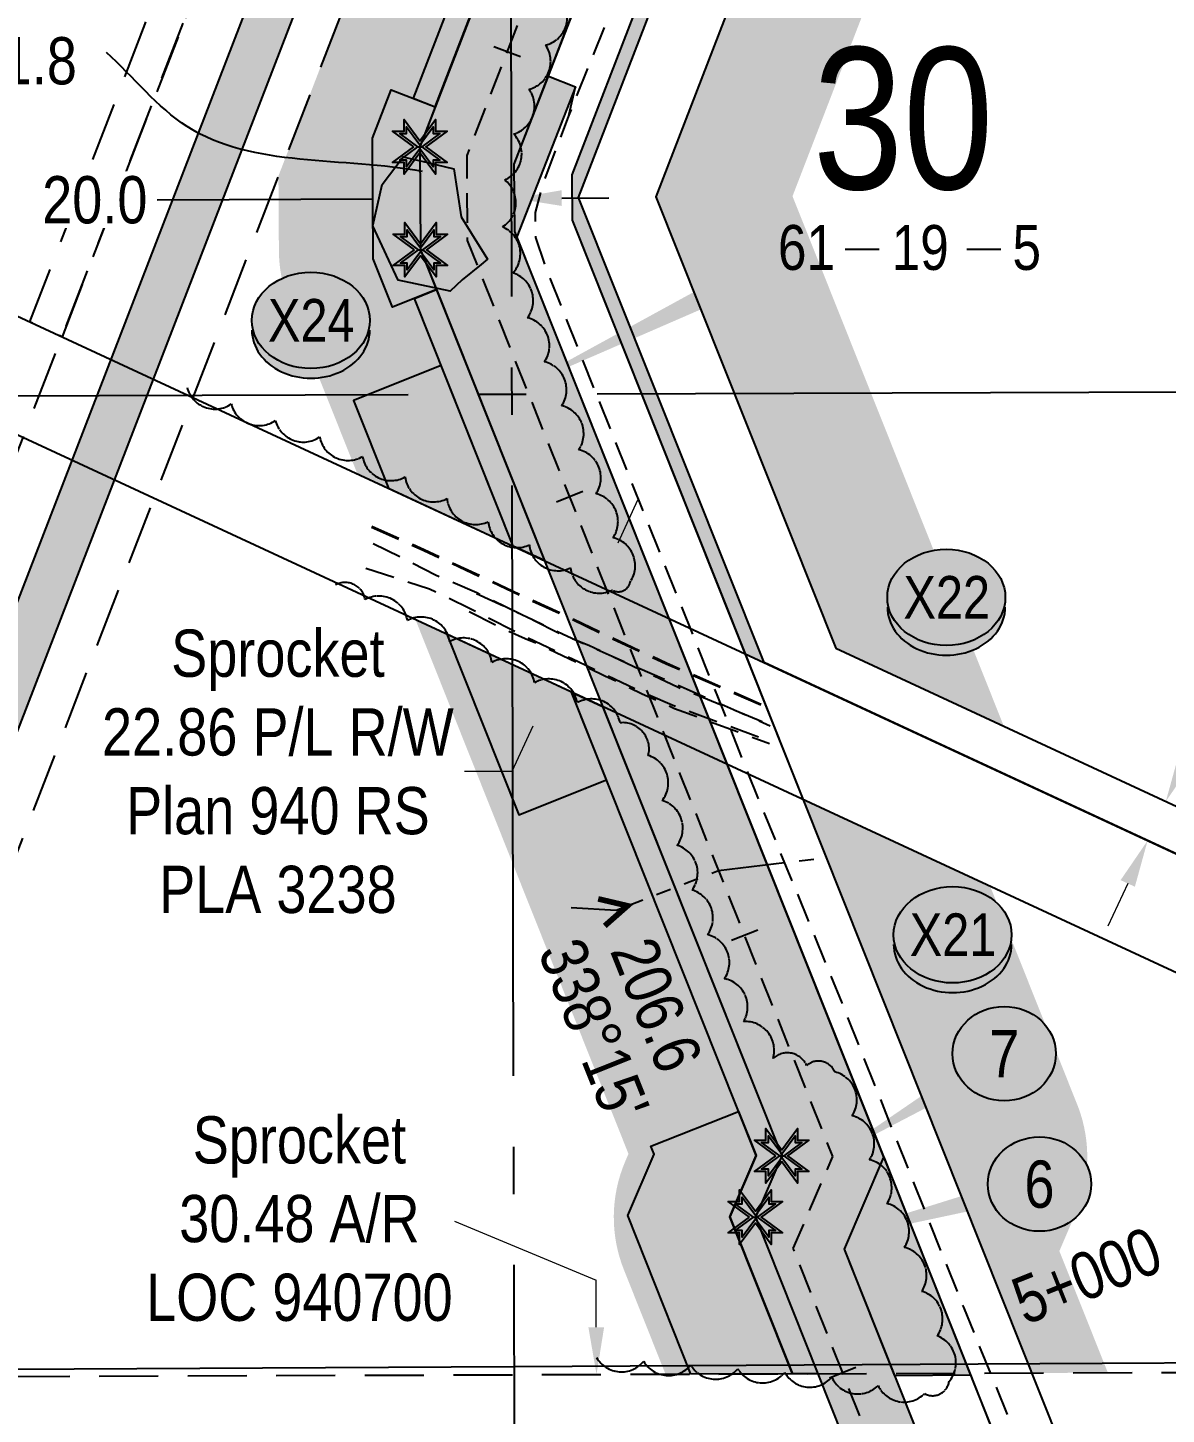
# Model space of a CAD drawing. Extents: x 507565 to 531726, y 6009554 to 6022365.
# Drawn here: x 510381.3 to 510622.4, y 6017257.2 to 6017550.8 of the extents above; entities that cross this region are included whole.
import ezdxf
from ezdxf.enums import TextEntityAlignment as Align

# ---------------------------------------------------------------- set-up
doc = ezdxf.new("R2010")
doc.units = 0
doc.header["$LTSCALE"] = 5
doc.header["$PDMODE"] = 34
doc.header["$PDSIZE"] = 0.03
for name, pattern in [('0', [1, 1, 0]), ('foc-ACCESSROAD', [3.75, 2.5, -1.25]), ('foc-FLOWLINE', [3.75, 2.5, -1.25]), ('foc-QUARTERLINE', [33, 25, -3, 2, -3]), ('foc-TIELINE', [1.875, 1.25, -0.625]), ('foc-TOPO-ephemeral', [6.25, 3.125, -0.625, 0.625, -0.625, 0.625, -0.625]), ('UG_PIPE', [1.875, 1.25, -0.625])]:
    doc.linetypes.add(name, pattern=pattern)
doc.layers.get('Defpoints').update_dxf_attribs({"color": 9})
for name, color, linetype in [('10', 1, 'Continuous'), ('9', 3, 'Continuous'), ('AS-PIPE-UG', 44, 'UG_PIPE'), ('AS-TELUS', 224, 'foc-TEL'), ('F-AR', 190, 'foc-ACCESSROAD'), ('F-EZE', 190, 'foc-FLOWLINE'), ('F-RW', 190, 'Continuous'), ('F-WS', 190, 'foc-ACCESSROAD'), ('L-BD1', 253, 'Continuous'), ('L-MON', 1, 'Continuous'), ('L-QSEC', 8, 'foc-QUARTERLINE'), ('L-SECLBL', 7, 'Continuous'), ('P-BUFFER-H 30m', 51, 'Continuous'), ('P-CROSSINGS', 250, 'Continuous'), ('P-ELEVATION', 7, 'Continuous'), ('P-PROPOSED', 10, 'Continuous'), ('P-PROPOSED-H', 21, 'Continuous'), ('P-TEMP-H', 41, 'Continuous'), ('P-TEMP_WORKSPACE', 46, 'Continuous'), ('P-TXT', 4, 'Continuous'), ('P-WORKAREA', 113, 'Continuous'), ('P-WORKAREA-H', 111, 'Continuous'), ('T-BUSH', 110, '0'), ('T-DRAW', 143, 'foc-TOPO-ephemeral'), ('T-TIE', 201, 'foc-TIELINE'), ('WETLAND', 143, 'Continuous')]:
    doc.layers.add(name, color=color, linetype=linetype)
for name, color, linetype, lineweight in [('F-AR-T', 190, 'Continuous', 9), ('F-RW-T', 190, 'Continuous', 9), ('T-TIE-T', 201, 'Continuous', 18)]:
    doc.layers.add(name, color=color, linetype=linetype, lineweight=lineweight)
doc.styles.add('80', font='ARIALN.TTF', dxfattribs={"height": 10})
doc.styles.add('80CG', font='ARIALN.TTF', dxfattribs={"height": 10})
doc.styles.add('80L', font='ARIALN.TTF', dxfattribs={"height": 10})
doc.styles.add('Crossing', font='ARIALN.TTF', dxfattribs={"height": 10})
doc.styles.add('foc-LtypeFont', font='ARIALN.TTF', dxfattribs={"height": 7.35})
doc.styles.add('SIMPLEX', font='ARIALN.TTF')
doc.styles.get("Standard").update_dxf_attribs({"font": 'ARIALN.TTF'})
doc.linetypes.add('foc-TEL', pattern='A,2,-1,["T",foc-LtypeFont,S=0.2,R=0,X=-0.425,Y=-0.75],-1.24,8', length=12.24)
doc.linetypes.add('foc-TEL-NOLINE', pattern='A,0,-2,["T",foc-LtypeFont,S=0.2,R=0,X=-0.425,Y=-0.75],-10.24', length=12.24)
doc.dimstyles.new('Compass 5 000', dxfattribs={"dimscale": 5, "dimtxt": 9, "dimasz": 2, "dimexe": 0.2, "dimexo": 0.0625, "dimgap": 0.5, "dimtad": 0, "dimtih": 1, "dimtoh": 1, "dimzin": 0, "dimdsep": 46, "dimtxsty": '80CG', "dimcen": 0.1, "dimse1": 1, "dimse2": 1, "dimclrd": 256, "dimclrt": 256, "dimaunit": 1, "dimadec": 4, "dimazin": 0, "dimtfac": 0.06, "dimtofl": 0, "dimtmove": 0, "dimatfit": 1, "dimfxl": 0.2, "dimtolj": 1, "dimtzin": 0, "dimlwd": -1, "dimarcsym": 0})

# ---------------------------------------------------------------- blocks, each defined once
blk = doc.blocks.new('L-SECLBL')
at = {"layer": '9', "color": 7}
for p, q in [((-5.08, -27.83), (-12.29, -27.83)), ((20.7, -27.83), (13.5, -27.83))]:
    blk.add_line(p, q, dxfattribs=at)
at = {"layer": '10', "color": 2, "style": 'SIMPLEX'}
blk.add_attdef('SEC', text='', height=30, dxfattribs=at).set_placement((0, 0), align=Align.MIDDLE)
at = {"layer": '10', "color": 5, "style": '80L'}
blk.add_attdef('TWP', text='', height=9.5, dxfattribs=at).set_placement((-14.43, -27.37), align=Align.MIDDLE_RIGHT)
blk.add_attdef('RGE', text='', height=9.5, dxfattribs=at).set_placement((3.62, -27.37), align=Align.MIDDLE_CENTER)
blk.add_attdef('MER', text='', height=9.5, dxfattribs=at).set_placement((23.17, -27.37), align=Align.MIDDLE_LEFT)
blk = doc.blocks.new('*D87')
at = {"layer": 'Defpoints', "color": 0, "transparency": 16777216}
for p in [(510467.66, 6017448.65), (510458.05, 6017427.94), (510492.46, 6017411.96)]:
    blk.add_point(p, dxfattribs=at)
at = {"layer": 'F-RW-T', "transparency": 16777216}
for p, q in [((510506.29, 6017441.73), (510510.5, 6017450.8)), ((510488.25, 6017402.89), (510483.79, 6017393.29)), ((510483.79, 6017393.29), (510473.79, 6017393.29))]:
    blk.add_line(p, q, dxfattribs=at)
for points in [[(510504.78, 6017442.44), (510507.8, 6017441.03), (510502.08, 6017432.67)], [(510486.74, 6017403.59), (510489.76, 6017402.19), (510492.46, 6017411.96)]]:
    blk.add_solid(points, dxfattribs=at)
at = {"layer": 'F-RW-T', "transparency": 16777216, "insert": (510434.25, 6017393.29), "char_height": 10, "attachment_point": 5, "style": '80CG'}
blk.add_mtext('\\A1;Sprocket\\P22.86 P/L R/W\\PPlan 940 RS\\PPLA 3238', dxfattribs=at)
blk = doc.blocks.new('*D136')
at = {"layer": 'Defpoints', "color": 0, "transparency": 16777216}
for p in [(510597.38, 6017398.56), (510593.53, 6017390.27), (510622.3, 6017386.98)]:
    blk.add_point(p, dxfattribs=at)
at = {"layer": 'F-RW-T', "transparency": 16777216}
for p, q in [((510626.52, 6017396.04), (510630.73, 6017405.11)), ((510630.73, 6017405.11), (510640.73, 6017405.11)), ((510614.24, 6017369.62), (510610.02, 6017360.55))]:
    blk.add_line(p, q, dxfattribs=at)
for points in [[(510625.01, 6017396.75), (510628.03, 6017395.34), (510622.3, 6017386.98)], [(510612.73, 6017370.32), (510615.75, 6017368.92), (510618.45, 6017378.69)]]:
    blk.add_solid(points, dxfattribs=at)
at = {"layer": 'F-RW-T', "transparency": 16777216, "insert": (510677.84, 6017405.11), "char_height": 10, "attachment_point": 5, "style": '80CG'}
blk.add_mtext('\\A1;Sprocket\\P9.14 P/L R/W\\PPlan 1820 RS\\PPLA 3391', dxfattribs=at)
blk = doc.blocks.new('xing2')
h = blk.add_hatch(color=50)
h.dxf.hatch_style = 1
edge = h.paths.add_edge_path()
edge.add_ellipse((0, 0), major_axis=(-12.5, 0), ratio=0.816297, start_angle=0, end_angle=360)
h = blk.add_hatch(color=250)
h.dxf.hatch_style = 1
edge = h.paths.add_edge_path()
edge.add_ellipse((0, -2.05), major_axis=(-12.5, 0), ratio=0.816297, start_angle=0, end_angle=180)
edge.add_line((12.5, -2.05), (12.5, 0))
edge.add_ellipse((0, 0), major_axis=(-12.5, 0), ratio=0.816297, start_angle=0, end_angle=180, ccw=False)
edge.add_line((-12.5, 0), (-12.5, -2.05))
at = {"color": 250}
blk.add_ellipse((0, 0), major_axis=(-12.5, 0), ratio=0.816297, dxfattribs=at)
blk.add_ellipse((0, -2.05), major_axis=(-12.5, 0), ratio=0.816297, start_param=0, end_param=3.141593, dxfattribs=at)
at = {"color": 250, "style": 'Crossing'}
blk.add_attdef('CROSSING', text='', height=9, dxfattribs=at).set_placement((0.09, 0.02), align=Align.MIDDLE_CENTER)
at = {"color": 250, "style": 'Crossing', "flags": 1}
for tag, p in [('OWNER', (0.09, -12.49)), ('DESCRIPTION', (0.09, -25.77)), ('LOCATION', (0.09, -39.3)), ('DWG_REF', (0.09, -52.84))]:
    blk.add_attdef(tag, text='', height=9, dxfattribs=at).set_placement(p, align=Align.MIDDLE_CENTER)
blk = doc.blocks.new('*D206')
at = {"layer": 'Defpoints', "color": 0, "transparency": 16777216}
for p in [(510464.36, 6017517.41), (510484.35, 6017517.51), (510464.38, 6017514.56)]:
    blk.add_point(p, dxfattribs=at)
at = {"layer": 'P-TXT', "transparency": 16777216}
for p, q in [((510454.38, 6017514.51), (510408.68, 6017514.29)), ((510494.37, 6017514.71), (510504.37, 6017514.76))]:
    blk.add_line(p, q, dxfattribs=at)
for points in [[(510454.37, 6017516.18), (510454.39, 6017512.85), (510464.38, 6017514.56)], [(510494.36, 6017516.38), (510494.38, 6017513.05), (510484.37, 6017514.66)]]:
    blk.add_solid(points, dxfattribs=at)
at = {"layer": 'P-TXT', "transparency": 16777216, "insert": (510395.47, 6017514.29), "char_height": 10, "attachment_point": 5, "style": '80CG', "bg_fill": 3, "box_fill_scale": 1.1, "bg_fill_color": 256, "bg_fill_true_color": 13158600, "bg_fill_transparency": 0}
blk.add_mtext('\\A1;20.0', dxfattribs=at)
blk = doc.blocks.new('TEMP')
h = blk.add_hatch(color=255)
h.dxf.hatch_style = 1
h.paths.add_polyline_path([(0, 0.251), (-0.666, 1.152), (-0.666, 0.666), (-1.152, 0.666), (-0.251, 0), (-1.152, -0.666), (-0.666, -0.666), (-0.666, -1.152), (0, -0.251), (0.666, -1.152), (0.666, -0.666), (1.152, -0.666), (0.251, 0), (1.152, 0.666), (0.666, 0.666), (0.666, 1.152)])
h.paths.add_polyline_path([(0.566, 0.849), (0.566, 0.566), (0.849, 0.566), (0.083, 0), (0.849, -0.566), (0.566, -0.566), (0.566, -0.849), (0, -0.083), (-0.566, -0.849), (-0.566, -0.566), (-0.849, -0.566), (-0.083, 0), (-0.849, 0.566), (-0.566, 0.566), (-0.566, 0.849), (0, 0.083)], flags=16)
h = blk.add_hatch(color=1)
h.dxf.hatch_style = 1
h.paths.add_polyline_path([(0, 0.083), (-0.566, 0.849), (-0.566, 0.566), (-0.849, 0.566), (-0.083, 0), (-0.849, -0.566), (-0.566, -0.566), (-0.566, -0.849), (0, -0.083), (0.566, -0.849), (0.566, -0.566), (0.849, -0.566), (0.083, 0), (0.849, 0.566), (0.566, 0.566), (0.566, 0.849)])
at = {"color": 1}
for p, q in [((-0.083, 0), (0.083, 0)), ((0, 0.083), (0, -0.083))]:
    blk.add_line(p, q, dxfattribs=at)
at = {"color": 255, "flags": 128}
blk.add_lwpolyline([(-0.251, 0), (-1.152, 0.666), (-0.666, 0.666), (-0.666, 1.152), (0, 0.251), (0.666, 1.152), (0.666, 0.666), (1.152, 0.666), (0.251, 0), (1.152, -0.666), (0.666, -0.666), (0.666, -1.152), (0, -0.251), (-0.666, -1.152), (-0.666, -0.666), (-1.152, -0.666)], close=True, dxfattribs=at)
at = {"color": 1, "flags": 128}
blk.add_lwpolyline([(-0.083, 0), (-0.849, 0.566), (-0.566, 0.566), (-0.566, 0.849), (0, 0.083), (0.566, 0.849), (0.566, 0.566), (0.849, 0.566), (0.083, 0), (0.849, -0.566), (0.566, -0.566), (0.566, -0.849), (0, -0.083), (-0.566, -0.849), (-0.566, -0.566), (-0.849, -0.566)], close=True, dxfattribs=at)
blk = doc.blocks.new('*U222')
at = {"layer": 'P-ELEVATION'}
h = blk.add_hatch(color=111, dxfattribs=at)
h.dxf.hatch_style = 1
edge = h.paths.add_edge_path()
edge.add_ellipse((0, 0), major_axis=(-10.94, 0), ratio=0.913794, start_angle=0, end_angle=360)
at = {"layer": 'P-ELEVATION', "color": 7, "flags": 128}
blk.add_lwpolyline([(0, 0, 5, 0, 0), (-36.32, -21.79, 0, 0, 0)], format="xyseb", dxfattribs=at)
at = {"layer": 'P-ELEVATION', "color": 7}
blk.add_ellipse((0, 0), major_axis=(-10.94, 0), ratio=0.913794, dxfattribs=at)
at = {"layer": 'P-ELEVATION', "style": '80'}
blk.add_attdef('BEND', text='', height=10, dxfattribs=at).set_placement((0, 0), align=Align.MIDDLE_CENTER)
blk = doc.blocks.new('*U223')
at = {"layer": 'P-ELEVATION'}
h = blk.add_hatch(color=111, dxfattribs=at)
h.dxf.hatch_style = 1
edge = h.paths.add_edge_path()
edge.add_ellipse((0, 0), major_axis=(-10.94, 0), ratio=0.913794, start_angle=0, end_angle=360)
at = {"layer": 'P-ELEVATION', "color": 7, "flags": 128}
blk.add_lwpolyline([(0, 0, 5, 0, 0), (-52.17, -13.64, 0, 0, 0)], format="xyseb", dxfattribs=at)
at = {"layer": 'P-ELEVATION', "color": 7}
blk.add_ellipse((0, 0), major_axis=(-10.94, 0), ratio=0.913794, dxfattribs=at)
at = {"layer": 'P-ELEVATION', "style": '80'}
blk.add_attdef('BEND', text='', height=10, dxfattribs=at).set_placement((0, 0), align=Align.MIDDLE_CENTER)

msp = doc.modelspace()

# ---------------------------------------------------------------- hatches: boundary and pattern name
at = {"layer": 'P-BUFFER-H 30m'}
h = msp.add_hatch(color=256, dxfattribs=at)
h.dxf.hatch_style = 1
h.paths.add_polyline_path([(510673.616, 6017969.509), (510670.767, 6017970.594), (510496.522, 6017519.66), (510496.58, 6017510.044), (510533.193, 6017418.248), (510537.22, 6017416.38), (510497.938, 6017514.867)])
h.paths.add_polyline_path([(510848.068, 6016595.878), (510834.261, 6016589.908), (510853.662, 6016581.853)], flags=17)
edge = h.paths.add_edge_path()
edge.add_line((512262.367, 6014219.602), (512263.889, 6014208.149))
edge.add_line((512263.889, 6014208.149), (512300.243, 6014162.118))
edge.add_line((512300.243, 6014162.118), (512292.09, 6014223.551))
edge.add_line((512292.09, 6014223.551), (512288.151, 6014253.275))
edge.add_arc((512292.09, 6014223.551), 29.984, 97.54866, 187.56806)
edge = h.paths.add_edge_path()
edge.add_arc((512203.813, 6020252.432), 29.984, 20.46139, 110.52065)
edge.add_line((512193.302, 6020280.513), (512203.775, 6020252.45))
edge.add_line((512203.775, 6020252.45), (512203.786, 6020252.422))
edge.add_line((512203.786, 6020252.422), (512203.813, 6020252.432))
edge.add_line((512203.813, 6020252.432), (512224.392, 6020197.278))
edge.add_line((512224.392, 6020197.278), (511433.346, 6019902.253))
edge.add_line((511433.346, 6019902.253), (511232.417, 6019382.51))
edge.add_line((511232.417, 6019382.51), (511216.356, 6019382.539))
edge.add_line((511216.356, 6019382.539), (511134.118, 6019169.713))
edge.add_line((511134.118, 6019169.713), (511166.339, 6019169.91))
edge.add_line((511166.339, 6019169.91), (511237.042, 6019352.885))
edge.add_arc((511232.417, 6019382.51), 29.984, 278.87301, 338.86388)
edge.add_line((511260.384, 6019371.699), (511456.452, 6019878.87))
edge.add_line((511456.452, 6019878.87), (512234.87, 6020169.184))
edge.add_arc((512224.392, 6020197.278), 29.984, 290.45324, 380.46139)
edge.add_line((512252.484, 6020207.76), (512231.905, 6020262.914))
h.paths.add_polyline_path([(511153.759, 6019137.354), (511124.337, 6019137.568), (511121.704, 6019137.587), (511118.663, 6019129.717), (511140.88, 6019104.025)])
edge = h.paths.add_edge_path()
edge.add_line((511131.551, 6019079.883), (511109.334, 6019105.575))
edge.add_line((511109.334, 6019105.575), (510676.258, 6017984.802))
edge.add_line((510676.258, 6017984.802), (510693.339, 6017978.292))
edge.add_line((510693.339, 6017978.292), (510514.302, 6017514.956))
edge.add_line((510514.302, 6017514.956), (510552.413, 6017419.402))
edge.add_line((510552.413, 6017419.402), (510587.996, 6017402.893))
edge.add_line((510587.996, 6017402.893), (510543.239, 6017515.112))
edge.add_line((510543.239, 6017515.112), (510718.464, 6017968.584))
edge.add_arc((510693.339, 6017978.292), 26.935, 338.87301, 403.119)
edge.add_line((510713.001, 6017996.703), (511131.551, 6019079.883))
h.paths.add_polyline_path([(510644.819, 6017219.299), (510642.246, 6017220.062), (510613.321, 6017223.559), (510610.719, 6017223.874), (510673.285, 6017067.005), (510691.906, 6017101.234)])
h.paths.add_polyline_path([(510708.442, 6017100.261), (510689.817, 6017066.023), (510867.475, 6016620.595), (510894.988, 6016632.549)], flags=17)
h.paths.add_polyline_path([(510900.56, 6016618.577), (510873.028, 6016606.672), (511017.94, 6016243.345), (511047.196, 6016250.927)])
h.paths.add_polyline_path([(511052.925, 6016236.565), (511023.746, 6016228.788), (511036.434, 6016196.977), (511051.819, 6016203.153), (511064.259, 6016208.146)])
edge = h.paths.add_edge_path()
edge.add_line((511089.281, 6016185.88), (511061.455, 6016174.711))
edge.add_line((511061.455, 6016174.711), (511213.878, 6015792.551))
edge.add_line((511213.878, 6015792.551), (511203.099, 6015779.108))
edge.add_line((511203.099, 6015779.108), (511291.696, 6015556.976))
edge.add_line((511291.696, 6015556.976), (511321.752, 6015544.066))
edge.add_line((511321.752, 6015544.066), (511330.651, 6015540.243))
edge.add_line((511330.651, 6015540.243), (511237.423, 6015773.986))
edge.add_arc((511213.878, 6015792.551), 29.984, 321.74444, 381.74444)
edge.add_line((511241.729, 6015803.659), (511089.281, 6016185.88))
h.paths.add_polyline_path([(511349.859, 6015451.583), (511319.511, 6015527.706), (511319.027, 6015528.919), (511291.601, 6015540.7), (511280.072, 6015545.652), (511291.661, 6015516.598), (511352.65, 6015363.684), (511666.9, 6014576.397), (511800.801, 6014240.791), (511818.232, 6014197.022), (512087.809, 6014160.107), (512100.601, 6014188.619), (511839.62, 6014224.357), (511828.65, 6014251.902), (511694.748, 6014587.512)])
h.paths.add_polyline_path([(512263.732, 6014171.49), (512258.108, 6014167.05), (512121.366, 6014185.775), (512118.653, 6014179.728), (512108.574, 6014157.263), (512266.68, 6014135.612), (512282.315, 6014147.96)])
h.paths.add_polyline_path([(512353.613, 6014121.482), (512334.356, 6014118.923), (512340.509, 6014111.133)])
h.paths.add_polyline_path([(512303.996, 6014120.505), (512277.314, 6014099.433), (512318.316, 6014093.607), (512322.579, 6014096.974)])
edge = h.paths.add_edge_path()
edge.add_line((512118.859, 6014101.62), (512065.003, 6014109.273))
edge.add_line((512065.003, 6014109.273), (512072.884, 6014126.84))
edge.add_line((512072.884, 6014126.84), (511833.107, 6014159.675))
edge.add_line((511833.107, 6014159.675), (511845.855, 6014127.666))
edge.add_line((511845.855, 6014127.666), (512036.01, 6014101.626))
edge.add_arc((512065.003, 6014109.273), 29.984, 194.77578, 259.55488)
edge.add_line((512059.567, 6014079.786), (512118.915, 6014080.589))
edge.add_line((512118.915, 6014080.589), (512205.235, 6014081.757))
edge.add_line((512205.235, 6014081.757), (512287.527, 6014070.98))
edge.add_arc((512276.68, 6014098.933), 29.984, 291.20875, 308.29861)
edge.add_line((512295.263, 6014075.402), (512296.502, 6014076.38))
edge.add_line((512296.502, 6014076.38), (512118.859, 6014101.62))
h.paths.add_polyline_path([(511113.027, 6014258.282), (510712.276, 6014309.894), (510746.321, 6014304.951), (510801.872, 6014297.041), (510896.075, 6014284.736), (511014.12, 6014269.705), (511090.43, 6014259.315), (511113.222, 6014255.221), (511115.073, 6014244.983), (511116.891, 6014237.116), (511118.691, 6014227.242), (511831.982, 6014129.565), (511819.233, 6014161.575)])
edge = h.paths.add_edge_path()
edge.add_line((511011.77, 6014251.869), (510893.773, 6014266.894))
edge.add_line((510893.773, 6014266.894), (510799.438, 6014279.215))
edge.add_line((510799.438, 6014279.215), (510743.663, 6014287.157))
edge.add_line((510743.663, 6014287.157), (510676.821, 6014296.87))
edge.add_line((510676.821, 6014296.87), (510670.076, 6014297.554))
edge.add_line((510670.076, 6014297.554), (510646.123, 6014131.277))
edge.add_line((510646.123, 6014131.277), (510675.801, 6014127.008))
edge.add_line((510675.801, 6014127.008), (510695.515, 6014263.855))
edge.add_line((510695.515, 6014263.855), (510739.352, 6014257.485))
edge.add_arc((510743.663, 6014287.157), 29.984, 261.7324, 261.89598)
edge.add_line((510739.437, 6014257.473), (510795.212, 6014249.531))
edge.add_arc((510799.438, 6014279.215), 29.984, 261.89598, 262.55841)
edge.add_line((510795.555, 6014249.484), (510889.89, 6014237.162))
edge.add_arc((510893.773, 6014266.894), 29.984, 262.55841, 262.74339)
edge.add_line((510889.986, 6014237.15), (511007.854, 6014222.142))
edge.add_line((511007.854, 6014222.142), (511096.865, 6014210.022))
edge.add_line((511096.865, 6014210.022), (511097.536, 6014210.789))
edge.add_line((511097.536, 6014210.789), (511099.747, 6014215.109))
edge.add_line((511099.747, 6014215.109), (511100.653, 6014219.39))
edge.add_line((511100.653, 6014219.39), (511100.632, 6014225.992))
edge.add_line((511100.632, 6014225.992), (511099.267, 6014233.476))
edge.add_line((511099.267, 6014233.476), (511097.828, 6014239.708))
edge.add_line((511097.828, 6014239.708), (511087.624, 6014241.541))
edge.add_line((511087.624, 6014241.541), (511011.77, 6014251.869))
edge = h.paths.add_edge_path()
edge.add_arc((510625.737, 6013989.765), 29.984, 348.11944, 351.80253)
edge.add_line((510655.414, 6013985.49), (510625.737, 6013989.765))
edge.add_line((510625.737, 6013989.765), (510611.712, 6013923.101))
edge.add_line((510611.712, 6013923.101), (510641.054, 6013916.928))
edge.add_line((510641.054, 6013916.928), (510655.078, 6013983.592))
edge = h.paths.add_edge_path()
edge.add_arc((510539.215, 6013882.157), 29.984, 78.11997, 168.11944)
edge.add_line((510509.874, 6013888.33), (510505.759, 6013868.769))
edge.add_arc((510535.1, 6013862.596), 29.984, 168.11944, 258.12032)
edge.add_line((510528.928, 6013833.254), (510545.388, 6013911.499))
h.paths.add_polyline_path([(510606.042, 6013993.244), (510620.942, 6014096.672), (510591.263, 6014100.942), (510576.502, 6013998.473), (510562.81, 6013933.388), (510592.151, 6013927.216)])
h.paths.add_polyline_path([(510650.195, 6014299.735), (510634.858, 6014301.803), (510620.6, 6014304.583), (510596.659, 6014138.393), (510626.337, 6014134.124)])
edge = h.paths.add_edge_path()
edge.add_line((511637.02, 6014564.47), (511322.769, 6015351.76))
edge.add_line((511322.769, 6015351.76), (511169.144, 6015736.763))
edge.add_line((511169.144, 6015736.763), (511147.588, 6015709.881))
edge.add_line((511147.588, 6015709.881), (511294.92, 6015340.648))
edge.add_line((511294.92, 6015340.648), (511609.173, 6014553.354))
edge.add_line((511609.173, 6014553.354), (511741.191, 6014222.701))
edge.add_line((511741.191, 6014222.701), (511119.728, 6014307.803))
edge.add_arc((511115.66, 6014278.097), 29.984, 82.2025, 82.66133)
edge.add_line((511119.49, 6014307.835), (510659.443, 6014367.084))
edge.add_arc((510655.613, 6014337.346), 29.984, 82.66134, 171.80245)
edge.add_line((510625.935, 6014341.621), (510623.168, 6014322.411))
edge.add_line((510623.168, 6014322.411), (510637.784, 6014319.561))
edge.add_line((510637.784, 6014319.561), (510652.76, 6014317.542))
edge.add_line((510652.76, 6014317.542), (510655.613, 6014337.346))
edge.add_line((510655.613, 6014337.346), (511115.66, 6014278.097))
edge.add_line((511115.66, 6014278.097), (511788.126, 6014186.01))
edge.add_line((511788.126, 6014186.01), (511637.02, 6014564.47))
h.paths.add_polyline_path([(511018.52, 6016114.241), (510992.035, 6016180.673), (510964.183, 6016169.569), (510990.668, 6016103.137), (511137.101, 6015736.164), (511141.204, 6015725.882), (511162.759, 6015752.765)])
h.paths.add_polyline_path([(511038.248, 6019010.914), (511085.462, 6019133.181), (511081.37, 6019137.913), (511055.213, 6019138.083), (511010.277, 6019021.715), (510665.324, 6018128.585), (510667.129, 6018127.783), (510666.816, 6018107.048), (510666.749, 6018102.578), (510684.736, 6018095.622)])
h.paths.add_polyline_path([(511181.846, 6019382.601), (511149.723, 6019382.659), (511074.348, 6019187.636), (511072.567, 6019183.023), (511084.34, 6019169.408), (511099.487, 6019169.501), (511102.316, 6019176.826)])
edge = h.paths.add_edge_path(flags=17)
edge.add_line((511382.169, 6019900.911), (511383.791, 6019905.106))
edge.add_line((511383.791, 6019905.106), (511408.835, 6019914.446))
edge.add_line((511408.835, 6019914.446), (511410.645, 6019919.127))
edge.add_line((511410.645, 6019919.127), (511423.297, 6019951.841))
edge.add_line((511423.297, 6019951.841), (511373.313, 6019933.199))
edge.add_arc((511383.791, 6019905.106), 29.984, 110.45324, 158.85672)
edge.add_line((511355.826, 6019915.921), (511354.203, 6019911.726))
edge.add_line((511354.203, 6019911.726), (511155.513, 6019397.641))
edge.add_line((511155.513, 6019397.641), (511187.636, 6019397.583))
edge.add_line((511187.636, 6019397.583), (511382.169, 6019900.911))
h.paths.add_polyline_path([(511945.052, 6020114.449), (511934.575, 6020142.525), (511457.439, 6019964.574), (511442.983, 6019927.182)], flags=17)
edge = h.paths.add_edge_path()
edge.add_line((510593.924, 6017265.98), (510610.028, 6017266.035))
edge.add_line((510610.028, 6017266.035), (510599.756, 6017291.79))
edge.add_line((510599.756, 6017291.79), (510603.232, 6017299.88))
edge.add_arc((510575.685, 6017311.719), 29.984, 336.74339, 380.723)
edge.add_line((510603.729, 6017322.329), (510585.129, 6017368.967))
edge.add_line((510585.129, 6017368.967), (510545.519, 6017387.343))
edge.add_line((510545.519, 6017387.343), (510593.924, 6017265.98))
h.paths.add_polyline_path([(510564.704, 6017265.881), (510580.839, 6017265.936), (510562.597, 6017311.68), (510554.216, 6017292.179)])
edge = h.paths.add_edge_path()
edge.add_arc((510564.432, 6017212.581), 29.984, 180.15788, 200.33458)
edge.add_line((510536.317, 6017202.161), (510679.553, 6016843.016))
edge.add_line((510679.553, 6016843.016), (510790.901, 6016563.602))
edge.add_arc((510818.755, 6016574.702), 29.984, 201.72757, 247.45361)
edge.add_line((510807.258, 6016547.01), (510814.982, 6016543.803))
edge.add_line((510814.982, 6016543.803), (510919.767, 6016280.976))
edge.add_line((510919.767, 6016280.976), (510947.618, 6016292.08))
edge.add_line((510947.618, 6016292.08), (510838.152, 6016566.649))
edge.add_line((510838.152, 6016566.649), (510818.755, 6016574.702))
edge.add_line((510818.755, 6016574.702), (510707.403, 6016854.124))
edge.add_line((510707.403, 6016854.124), (510564.441, 6017212.581))
edge.add_line((510564.441, 6017212.581), (510534.448, 6017212.498))
edge = h.paths.add_edge_path()
edge.add_arc((510535.373, 6017298.958), 29.984, 156.74339, 201.73735)
edge.add_line((510507.521, 6017287.854), (510516.347, 6017265.717))
edge.add_line((510516.347, 6017265.717), (510548.582, 6017265.827))
edge.add_line((510548.582, 6017265.827), (510535.373, 6017298.958))
edge.add_line((510535.373, 6017298.958), (510540.952, 6017311.941))
edge.add_line((510540.952, 6017311.941), (510503.015, 6017407.062))
edge.add_line((510503.015, 6017407.062), (510463.406, 6017425.438))
edge.add_line((510463.406, 6017425.438), (510508.501, 6017312.369))
edge.add_line((510508.501, 6017312.369), (510507.825, 6017310.797))
edge = h.paths.add_edge_path()
edge.add_line((510616.89, 6017991.307), (510434.366, 6017519.402))
edge.add_line((510434.366, 6017519.402), (510434.462, 6017503.591))
edge.add_arc((510464.445, 6017503.772), 29.984, 180.34634, 201.74339)
edge.add_line((510436.594, 6017492.664), (510451.08, 6017456.343))
edge.add_line((510451.08, 6017456.343), (510490.689, 6017437.967))
edge.add_line((510490.689, 6017437.967), (510464.445, 6017503.772))
edge.add_line((510464.445, 6017503.772), (510464.313, 6017525.569))
edge.add_line((510464.313, 6017525.569), (510640.86, 6017982.02))
edge.add_line((510640.86, 6017982.02), (510616.89, 6017991.307))
at = {"layer": 'P-PROPOSED-H', "transparency": 33554687}
h = msp.add_hatch(color=256, dxfattribs=at)
h.dxf.hatch_style = 1
h.paths.add_polyline_path([(510596.276, 6013849.726), (510625.737, 6013989.765), (510672.59, 6014315.005), (511113.027, 6014258.282), (512276.68, 6014098.933), (512337.551, 6014147.004), (512326.769, 6014228.159), (512292.09, 6014223.551), (512300.251, 6014162.124), (512266.68, 6014135.612), (511804.502, 6014198.902), (511655.585, 6014571.881), (511341.334, 6015359.169), (511183.515, 6015754.685), (511037.088, 6016121.644), (510853.6, 6016581.879), (510834.202, 6016589.932), (510725.972, 6016861.525), (510554.216, 6017292.179), (510562.597, 6017311.679), (510484.411, 6017507.669), (510484.325, 6017521.896), (510659.529, 6017974.877), (511056.895, 6019003.713), (511100.195, 6019116.144), (511120.962, 6019169.623), (511399.195, 6019889.517), (512224.392, 6020197.278), (512203.813, 6020252.432), (512185.056, 6020245.437), (512198.67, 6020209.019), (511383.791, 6019905.106), (511382.169, 6019900.911), (511102.316, 6019176.826), (511038.248, 6019010.914), (510684.735, 6018095.62), (510689.19, 6018093.899), (510645.354, 6017980.279), (510640.857, 6017982.014), (510464.313, 6017525.569), (510464.445, 6017503.772), (510540.952, 6017311.941), (510535.373, 6017298.958), (510569.806, 6017212.596), (510564.432, 6017212.581), (510707.403, 6016854.124), (510818.755, 6016574.702), (510838.152, 6016566.649), (511018.52, 6016114.241), (511164.949, 6015747.277), (511322.769, 6015351.76), (511637.02, 6014564.47), (511788.126, 6014186.01), (511115.66, 6014278.097), (510655.613, 6014337.346), (510606.042, 6013993.244), (510580.83, 6013873.402), (510556.379, 6013878.546), (510552.263, 6013858.985)])
at = {"layer": 'P-TEMP-H'}
h = msp.add_hatch(color=256, dxfattribs=at)
h.dxf.hatch_style = 1
h.paths.add_polyline_path([(510467.592, 6017534.047), (510640.857, 6017982.014), (510636.195, 6017983.814), (510462.931, 6017535.849)])
h = msp.add_hatch(color=256, dxfattribs=at)
h.dxf.hatch_style = 1
h.paths.add_polyline_path([(510484.882, 6017506.489), (510484.411, 6017507.669), (510484.325, 6017521.896), (510491.536, 6017540.539), (510497.251, 6017538.246)])
h = msp.add_hatch(color=256, dxfattribs=at)
h.dxf.hatch_style = 1
h.paths.add_polyline_path([(510467.592, 6017534.047), (510464.313, 6017525.569), (510464.445, 6017503.772), (510467.812, 6017495.328), (510458.529, 6017491.626), (510454.462, 6017501.823), (510454.307, 6017527.405), (510458.271, 6017537.652)])
h = msp.add_hatch(color=256, dxfattribs=at)
h.dxf.hatch_style = 1
h.paths.add_polyline_path([(510484.088, 6017441.03), (510463.171, 6017493.477), (510467.812, 6017495.328), (510490.689, 6017437.967)])
h = msp.add_hatch(color=256, dxfattribs=at)
h.dxf.hatch_style = 1
h.paths.add_polyline_path([(510484.088, 6017441.03), (510468.844, 6017479.253), (510450.277, 6017471.848), (510457.682, 6017453.281)])
h = msp.add_hatch(color=256, dxfattribs=at)
h.dxf.hatch_style = 1
h.paths.add_polyline_path([(510470.007, 6017422.376), (510485.252, 6017384.153), (510503.819, 6017391.558), (510496.414, 6017410.125)])
h = msp.add_hatch(color=256, dxfattribs=at)
h.dxf.hatch_style = 1
h.paths.add_polyline_path([(510543.213, 6017265.808), (510529.964, 6017299.03), (510535.543, 6017312.012), (510496.414, 6017410.125), (510503.015, 6017407.062), (510540.952, 6017311.941), (510535.373, 6017298.958), (510548.582, 6017265.827)])
h = msp.add_hatch(color=256, dxfattribs=at)
h.dxf.hatch_style = 1
h.paths.add_polyline_path([(510521.719, 6017265.735), (510508.33, 6017299.317), (510513.909, 6017312.298), (510513.245, 6017313.963), (510531.812, 6017321.368), (510535.543, 6017312.012), (510529.964, 6017299.03), (510543.213, 6017265.808)])
h = msp.add_hatch(color=256, dxfattribs=at)
h.dxf.hatch_style = 1
h.paths.add_polyline_path([(510580.967, 6017265.487), (510564.876, 6017265.4), (510554.216, 6017292.179), (510562.595, 6017311.639)])
at = {"layer": 'P-WORKAREA-H'}
h = msp.add_hatch(color=256, dxfattribs=at)
h.dxf.hatch_style = 1
h.paths.add_polyline_path([(510664.413, 6018103.479), (510661.43, 6018104.632), (510665.614, 6018115.449), (510638.417, 6018100.931), (510315.531, 6017265.035), (510326.259, 6017265.072), (510646.402, 6018093.863)])

# ---------------------------------------------------------------- linework, layer by layer
at = {"layer": 'AS-PIPE-UG', "flags": 128}
for points in [[(511830.126, 6014149.205), (511770.826, 6014299.075), (511730.342, 6014400.076), (511670.918, 6014548.574), (511648.633, 6014607.43), (511622.126, 6014668.37), (511591.082, 6014740.755), (511562.927, 6014812.667), (511536.405, 6014880.18), (511491.28, 6014989.087), (511438.128, 6015129.201), (511415.402, 6015186.516), (511392.246, 6015246.208), (511346.19, 6015357.383), (511316.594, 6015432.056), (511292.031, 6015492.113), (511273.181, 6015540.309), (511248.948, 6015603.643), (511232.935, 6015645.404), (511208.235, 6015709.031), (511187.255, 6015759.802), (511150.23, 6015853.792), (511114.249, 6015943.18), (511091.22, 6016002.122), (511076.973, 6016040.243), (511051.504, 6016102.76), (511000.417, 6016229.012), (510940.045, 6016381.803), (510910.54, 6016455.362), (510877.416, 6016537.697), (510846.099, 6016617.219), (510597.48, 6017236.025), (510579.494, 6017279.89), (510553.725, 6017344.341), (510533.105, 6017394.824), (510527.403, 6017409.196), (510519.345, 6017429.226), (510491.062, 6017499.845), (510488.861, 6017506.374), (510488.806, 6017511.632), (510490.391, 6017517.633), (510495.785, 6017531.908), (510522.596, 6017598.72), (510546.963, 6017660.607), (510569.072, 6017716.959), (510588.375, 6017768.838), (510603.595, 6017808.998), (510626.605, 6017869.26), (510650.101, 6017930.843), (510658.354, 6017953.11), (510663.008, 6017965.263), (510667.139, 6017975.798), (510672.504, 6017991.34), (510676.256, 6018001.565), (510677.947, 6018005.95), (510693.042, 6018045.648), (510714.143, 6018098.643), (510726.819, 6018132.519), (510746.706, 6018191.425), (510777.233, 6018268.251), (510811.773, 6018356.762), (510827.715, 6018398.031), (510846.115, 6018442.359), (510871.127, 6018500.438), (510885.188, 6018544.379), (510939.853, 6018687.529), (510965.925, 6018753.345), (511014.778, 6018878.805), (511036.387, 6018931.7), (511059.158, 6018992.928), (511083.091, 6019052.857), (511099.97, 6019097.232), (511111.886, 6019126.776), (511140.232, 6019201.319), (511156.065, 6019242.547), (511178.545, 6019301.763), (511211.858, 6019386.478), (511245.867, 6019470.962), (511264.899, 6019523.24), (511285.478, 6019578.82), (511297.93, 6019612.165), (511325.282, 6019682.699), (511350.742, 6019750.589), (511386.502, 6019840.505), (511409.245, 6019898.729), (511431.752, 6019955.132), (511442.583, 6019985.597), (511469.576, 6020054.422), (511511.177, 6020168.593)], [(510454.088, 6017445.061), (510465.167, 6017440.103), (510476.831, 6017434.705), (510485.394, 6017430.663), (510493.965, 6017426.765), (510505.105, 6017421.424), (510516.487, 6017416.109), (510538.493, 6017406.55)], [(510454.17, 6017445.243), (510465.25, 6017440.285), (510476.916, 6017434.886), (510485.478, 6017430.844), (510494.05, 6017426.946), (510505.19, 6017421.605), (510516.569, 6017416.291), (510538.573, 6017406.733)], [(510454.462, 6017441.615), (510467.644, 6017434.975), (510476.4, 6017431.183), (510486.325, 6017426.388), (510494.652, 6017422.198), (510500.1, 6017420.05), (510510.865, 6017414.971), (510519.039, 6017411.154), (510538.44, 6017403.252)], [(510452.878, 6017436.356), (510466.392, 6017431.986), (510474.825, 6017427.925), (510486.668, 6017421.868), (510497.823, 6017416.596), (510503.542, 6017413.874), (510511.544, 6017410.087), (510518.277, 6017407.192), (510538.579, 6017399.734)], [(510476.341, 6017431.007), (510483.078, 6017427.947), (510488.143, 6017425.475), (510494.686, 6017422.411), (510500.08, 6017419.901), (510538.542, 6017403.009)], [(510474.731, 6017427.167), (510480.976, 6017424.001), (510486.611, 6017421.457), (510490.397, 6017419.887), (510497.7, 6017416.354), (510503.467, 6017413.597), (510511.43, 6017409.772), (510518.271, 6017406.68), (510538.355, 6017399.227)]]:
    msp.add_lwpolyline(points, dxfattribs=at)
at = {"layer": 'AS-TELUS', "linetype": 'foc-TEL-NOLINE', "flags": 128}
msp.add_lwpolyline([(509560.089, 6017799.346), (509639.211, 6017605.624), (509660.547, 6017550.344), (509688.993, 6017476.64), (509690.872, 6017471.879), (509690.999, 6017471.237), (509773.102, 6017263.503), (510040.149, 6017264.957), (510296.945, 6017266.356), (510304.972, 6017266.433), (510337.734, 6017266.577), (510484.286, 6017267.376), (510582.539, 6017267.91), (510595.629, 6017267.981), (510648.38, 6017268.269)], dxfattribs=at)
at = {"layer": 'F-AR', "flags": 128}
msp.add_lwpolyline([(509560.089, 6017799.386), (509639.228, 6017605.624), (509660.563, 6017550.344), (509689.009, 6017476.641), (509690.888, 6017471.88), (509691.016, 6017471.237), (509773.118, 6017263.503), (510040.165, 6017264.957), (510296.423, 6017264.971), (510304.433, 6017264.998), (510337.182, 6017265.109), (510648.387, 6017266.165), (510648.424, 6017257.909), (510648.478, 6017235.685), (510147.662, 6017233.985), (510127.533, 6017233.917), (509763.64, 6017232.971), (509755.197, 6017232.925), (509746.538, 6017254.613), (509733.452, 6017287.391), (509729.744, 6017296.677), (509721.37, 6017317.645), (509691.054, 6017393.591), (509660.743, 6017465.207), (509658.538, 6017471.135), (509615.717, 6017581.892), (509610.892, 6017594.372), (509610.242, 6017595.962), (509560.261, 6017718.336)], dxfattribs=at)
at = {"layer": 'F-AR-T'}
for p in [(510471.62, 6017298.127), (510501.676, 6017275.661)]:
    msp.add_line(p, (510501.622, 6017285.656), dxfattribs=at)
msp.add_solid([(510503.342, 6017275.671), (510500.011, 6017275.652), (510501.731, 6017265.667)], dxfattribs=at)
at = {"layer": 'F-EZE', "flags": 128}
msp.add_lwpolyline([(510413.129, 6017548.882), (510388.537, 6017485.36), (510381.722, 6017488.521), (510406.148, 6017551.628), (510480.928, 6017744.986), (510526.395, 6017862.548), (510569.69, 6017974.496), (510581.468, 6018004.952), (510588.464, 6018002.246), (510576.686, 6017971.79), (510533.391, 6017859.843), (510480.975, 6017724.311), (510413.129, 6017548.882)], close=True, dxfattribs=at)
at = {"layer": 'F-RW'}
for points in [[(510839.652, 6016649.886), (510826.552, 6016649.843), (510592.977, 6017235.497), (510584.965, 6017255.59), (510580.839, 6017265.936), (510529.45, 6017394.798), (510517.117, 6017425.707), (510484.411, 6017507.669), (510484.325, 6017521.896), (510659.529, 6017974.877), (511120.962, 6019169.623), (511398.969, 6019888.931), (511412.046, 6019888.972), (510496.522, 6017519.66), (510496.58, 6017510.044), (510545.519, 6017387.343), (510839.652, 6016649.886)], [(510780.168, 6017274.155), (510771.758, 6017270.577), (510752.14, 6017316.671), (510537.22, 6017416.38), (510497.938, 6017514.867), (510673.616, 6017969.509), (510645.354, 6017980.279), (510650.778, 6017994.512), (510693.339, 6017978.292), (510514.302, 6017514.956), (510552.413, 6017419.402), (510759.175, 6017323.477), (510780.168, 6017274.155)]]:
    msp.add_lwpolyline(points, close=True, dxfattribs=at)
for points in [[(511813.47, 6013316.523), (511850.127, 6013416.576), (511861.19, 6013446.772), (511926.116, 6013624.001), (511987.38, 6013722.828), (511988.574, 6013736.373), (511861.972, 6014054.263), (511852.921, 6014076.99), (511787.701, 6014240.747), (511655.585, 6014571.88), (511322.106, 6015407.356), (511291.759, 6015483.464), (511183.562, 6015754.743), (511177.178, 6015770.746), (510739.898, 6016867.077), (510529.45, 6017394.798), (510517.098, 6017425.715), (510484.411, 6017507.669), (510484.325, 6017521.896), (510659.529, 6017974.877), (511398.969, 6019888.931)], [(511134.377, 6019170.382), (510676.908, 6017986.484), (510671.417, 6017972.275), (510496.522, 6017519.66), (510496.58, 6017510.044), (510533.193, 6017418.248), (510545.519, 6017387.343), (510751.223, 6016871.563), (510839.652, 6016649.886), (511185.937, 6015781.67), (511192.32, 6015765.666), (511291.661, 6015516.598), (511322.007, 6015440.479), (511666.9, 6014576.397), (511800.801, 6014240.791), (511865.967, 6014077.167), (511875.018, 6014054.439), (512000.967, 6013738.189), (511999.266, 6013718.872), (511937.128, 6013618.64), (511874.183, 6013446.816), (511863.12, 6013416.62), (511826.463, 6013316.566)], [(509559.94, 6017869.775), (509559.94, 6017869.775), (510752.14, 6017316.671), (510771.758, 6017270.577), (510774.757, 6017263.534), (510785.584, 6017238.095), (510786.766, 6017235.318), (510792.613, 6017237.092), (511239.747, 6017372.78), (511250.258, 6017375.971), (511287.048, 6017387.137), (511302.894, 6017391.945), (511317.182, 6017396.978), (511386.909, 6017421.537)], [(511196.179, 6016215.091), (511165.884, 6016286.265), (511086.196, 6016473.489), (511072.731, 6016505.12), (511067.347, 6016517.773), (511036.613, 6016589.979), (511010.617, 6016651.052), (510997.798, 6016681.169), (510801.908, 6017141.403), (510777.721, 6017198.231), (510774.432, 6017205.956), (510771.56, 6017212.705), (510770.705, 6017214.714), (510770.496, 6017215.204), (510770.121, 6017216.087), (510769.132, 6017218.408), (510764.775, 6017228.645), (510763.213, 6017232.315), (510747.751, 6017268.643), (510743.425, 6017278.805), (510734.557, 6017299.642), (510529.45, 6017394.798), (509559.994, 6017844.564)]]:
    msp.add_lwpolyline(points, dxfattribs=at)
at = {"layer": 'F-WS', "flags": 128}
msp.add_lwpolyline([(510661.268, 6018021.709), (510645.354, 6017980.279), (510616.911, 6017991.361), (510407.97, 6017451.157), (510336.009, 6017265.105), (510303.303, 6017264.994), (510380.277, 6017464.005), (510388.537, 6017485.36), (510533.381, 6017859.847), (510576.679, 6017971.793), (510588.498, 6018002.35), (510581.507, 6018005.054), (510531.619, 6018024.171), (510575.561, 6018137.806), (510650.983, 6018108.676), (510665.888, 6018102.911), (510689.19, 6018093.899), (510667.694, 6018038.325), (510661.268, 6018021.709)], close=True, dxfattribs=at)
at = {"layer": 'L-QSEC'}
for p, q in [((510485.671, 6016668.862), (510482.004, 6018277.435)), ((511286.846, 6017475.723), (509680.869, 6017470.554))]:
    msp.add_line(p, q, dxfattribs=at)
at = {"layer": 'L-SECLBL', "flags": 128}
msp.add_lwpolyline([(510483.828, 6017473.778, 0, 4.997, 0), (510533.31, 6017497.989, 0, 0, 0)], format="xyseb", dxfattribs=at)
at = {"layer": 'P-PROPOSED', "flags": 128}
for points in [[(511038.248, 6019010.914), (510684.735, 6018095.62), (510689.19, 6018093.899), (510645.354, 6017980.279), (510640.857, 6017982.014), (510464.313, 6017525.569), (510464.445, 6017503.772), (510540.952, 6017311.941), (510535.373, 6017298.958), (510569.806, 6017212.596), (510564.432, 6017212.581), (510707.403, 6016854.124), (510818.755, 6016574.702), (510838.152, 6016566.649), (511018.52, 6016114.241)], [(511037.088, 6016121.644), (510853.6, 6016581.879), (510834.202, 6016589.932), (510725.972, 6016861.525), (510554.216, 6017292.179), (510562.597, 6017311.679), (510484.411, 6017507.669), (510484.325, 6017521.896), (510659.529, 6017974.877), (511056.895, 6019003.713)]]:
    msp.add_lwpolyline(points, dxfattribs=at)
at = {"layer": 'P-TEMP_WORKSPACE', "flags": 128}
for points in [[(510467.592, 6017534.047), (510640.857, 6017982.014), (510636.195, 6017983.814), (510462.931, 6017535.849)], [(510484.882, 6017506.489), (510484.411, 6017507.669), (510484.325, 6017521.896), (510491.536, 6017540.539), (510497.251, 6017538.246)], [(510467.592, 6017534.047), (510464.313, 6017525.569), (510464.445, 6017503.772), (510467.812, 6017495.328), (510458.529, 6017491.626), (510454.462, 6017501.823), (510454.307, 6017527.405), (510458.271, 6017537.652)], [(510484.088, 6017441.03), (510463.171, 6017493.477), (510467.812, 6017495.328), (510490.689, 6017437.967)], [(510484.088, 6017441.03), (510468.844, 6017479.253), (510450.277, 6017471.848), (510457.682, 6017453.281)], [(510470.007, 6017422.376), (510485.252, 6017384.153), (510503.819, 6017391.558), (510496.414, 6017410.125)], [(510543.213, 6017265.808), (510529.964, 6017299.03), (510535.543, 6017312.012), (510496.414, 6017410.125), (510503.015, 6017407.062), (510540.952, 6017311.941), (510535.373, 6017298.958), (510548.582, 6017265.827)], [(510521.719, 6017265.735), (510508.33, 6017299.317), (510513.909, 6017312.298), (510513.245, 6017313.963), (510531.812, 6017321.368), (510535.543, 6017312.012), (510529.964, 6017299.03), (510543.213, 6017265.808)], [(510580.967, 6017265.487), (510564.876, 6017265.4), (510554.216, 6017292.179), (510562.595, 6017311.639)]]:
    msp.add_lwpolyline(points, close=True, dxfattribs=at)
at = {"layer": 'P-TXT', "color": 5}
msp.add_line((510495.785, 6017531.908), (510497.251, 6017538.246), dxfattribs=at)
at = {"layer": 'P-WORKAREA'}
msp.add_lwpolyline([(510664.413, 6018103.479), (510661.43, 6018104.632), (510665.614, 6018115.449), (510638.417, 6018100.931), (510315.531, 6017265.035), (510326.259, 6017265.072), (510646.402, 6018093.863)], close=True, dxfattribs=at)
at = {"layer": 'T-BUSH', "flags": 128}
for points in [[(510415.002, 6017474.617, 0.5205671), (510424.366, 6017471.125, 0.5205671), (510433.731, 6017467.632, 0.5205671), (510443.095, 6017464.139, 0.5205671), (510452.189, 6017460.011, 0.5205671), (510461.192, 6017455.671, 0.5205671), (510470.074, 6017451.1, 0.5205671), (510478.788, 6017446.204, 0.5205671), (510487.502, 6017441.309, 0.5205671), (510496.216, 6017436.414, 0.5205671), (510505.032, 6017431.734, 0.5205671), (510508.895, 6017433.51, 0.5205671), (510505.262, 6017442.821, 0.5205671), (510501.629, 6017452.132, 0.5205671), (510497.996, 6017461.443, 0.5205671), (510494.363, 6017470.754, 0.5205671), (510490.729, 6017480.065, 0.5205671), (510487.096, 6017489.376, 0.5205671), (510484.028, 6017498.86, 0.5205671), (510481.821, 6017508.608, 0.5205671), (510482.29, 6017518.543, 0.5205671), (510484.188, 6017528.293, 0.5205671), (510487.437, 6017537.741, 0.5205671), (510490.961, 6017547.094, 0.5205671), (510494.484, 6017556.446, 0.5205671), (510498.008, 6017565.799, 0.5205671), (510501.532, 6017575.152, 0.5205671), (510505.056, 6017584.505, 0.5205671), (510508.579, 6017593.858, 0.5205671), (510512.103, 6017603.211, 0.5205671), (510515.627, 6017612.564, 0.5205671), (510519.151, 6017621.916, 0.5205671), (510522.674, 6017631.269, 0.5205671), (510526.198, 6017640.622, 0.5205671), (510529.722, 6017649.975, 0.5205671), (510533.246, 6017659.328, 0.5205671), (510536.838, 6017668.654, 0.5205671), (510540.536, 6017677.939, 0.5205671), (510544.234, 6017687.225, 0.5205671), (510547.932, 6017696.51, 0.5205671), (510551.63, 6017705.795, 0.5205671), (510555.328, 6017715.081, 0.5205671), (510559, 6017724.376, 0.5205671), (510562.612, 6017733.695, 0.5205671), (510566.224, 6017743.014, 0.5205671), (510569.836, 6017752.334, 0.5205671), (510573.448, 6017761.653, 0.5205671), (510577.06, 6017770.972, 0.5205671), (510580.432, 6017780.381, 0.5205671), (510583.794, 6017789.793, 0.5205671), (510587.157, 6017799.205, 0.5205671), (510590.519, 6017808.617, 0.5205671), (510593.987, 6017817.989, 0.5205671), (510597.64, 6017827.292, 0.5205671), (510601.293, 6017836.595, 0.5205671), (510604.947, 6017845.898, 0.5205671), (510608.6, 6017855.201, 0.5205671), (510612.253, 6017864.504, 0.5205671), (510615.906, 6017873.807, 0.5205671), (510619.522, 6017883.125, 0.5205671), (510623.112, 6017892.453, 0.5205671), (510626.702, 6017901.78, 0.5205671), (510630.292, 6017911.108, 0.5205671), (510633.882, 6017920.435, 0.5205671), (510637.472, 6017929.763, 0.5205671), (510641.063, 6017939.091, 0.5205671), (510644.653, 6017948.418, 0.5205671), (510648.243, 6017957.746, 0.5205671), (510651.841, 6017967.07, 0.5205671), (510653.442, 6017975.668, 0.5205671), (510645.01, 6017981.033, 0.5205671), (510636.577, 6017986.398, 0.5205671), (510627.523, 6017990.622, 0.5205671), (510618.441, 6017994.795, 0.5205671), (510610.108, 6017987.785, 0.5205671)], [(510501.753, 6017269.223, 0.5205671), (510511.717, 6017268.441, 0.5205671), (510521.681, 6017267.659, 0.5205671), (510531.645, 6017266.876, 0.5205671), (510541.609, 6017266.094, 0.5205671), (510551.54, 6017265.054, 0.5205671), (510561.384, 6017263.327, 0.5205671), (510571.228, 6017261.6, 0.5205671), (510576.41, 6017264.163, 0.5205671), (510573.869, 6017273.829, 0.5205671), (510570.625, 6017283.265, 0.5205671), (510566.938, 6017292.554, 0.5205671), (510563.251, 6017301.844, 0.5205671), (510559.564, 6017311.134, 0.5205671), (510555.877, 6017320.423, 0.5205671), (510552.19, 6017329.713, 0.5205671), (510546.215, 6017331.046, 0.5205671), (510539.134, 6017332.584, 0.5205671), (510532.872, 6017340.374, 0.5205671), (510528.833, 6017349.441, 0.5205671), (510525.253, 6017358.773, 0.5205671), (510521.956, 6017368.205, 0.5205671), (510518.796, 6017377.688, 0.5205671), (510515.653, 6017387.175, 0.5205671), (510512.7, 6017396.723, 0.5205671), (510506.71, 6017403.627, 0.5205671), (510497.659, 6017407.866, 0.5205671), (510488.608, 6017412.105, 0.5205671), (510479.584, 6017416.401, 0.5205671), (510470.629, 6017420.839, 0.5205671), (510461.674, 6017425.277, 0.5205671), (510452.718, 6017429.716, 0.5205671), (510446.45, 6017432.822, 0.5205671)]]:
    msp.add_lwpolyline(points, format="xyb", dxfattribs=at)
at = {"layer": 'T-DRAW', "flags": 128}
msp.add_lwpolyline([(510496.362, 6017364.555), (510505.901, 6017363.947), (510527.579, 6017372.376), (510549.193, 6017374.922)], dxfattribs=at)
at = {"layer": 'T-DRAW', "const_width": 1.2, "flags": 128}
msp.add_lwpolyline([(510502.088, 6017366.349), (510508.311, 6017364.885), (510503.471, 6017360.631)], dxfattribs=at)
at = {"layer": 'T-TIE'}
for p, q in [((510485.602, 6017544.592), (510480.009, 6017546.755)), ((510498.85, 6017452.578), (510493.28, 6017450.356)), ((510535.875, 6017359.743), (510530.305, 6017357.521)), ((510556.674, 6017267.121), (510551.104, 6017264.9))]:
    msp.add_line(p, q, dxfattribs=at)
at = {"layer": 'WETLAND'}
msp.add_lwpolyline([(510461.33, 6017523.311), (510465.939, 6017522.223), (510471.529, 6017520.903), (510473.043, 6017510.781), (510475.25, 6017507.242), (510478.66, 6017501.774), (510477.28, 6017500.653), (510473.274, 6017497.401), (510470.754, 6017495.032), (510459.741, 6017497.364), (510454.387, 6017508.813), (510456.317, 6017517.587), (510460.748, 6017523.449), (510461.33, 6017523.311)], close=True, dxfattribs=at)

# ---------------------------------------------------------------- block references
at = {"xscale": 0.9994630399999951, "yscale": 0.9994630399999951, "zscale": 0.9994630399999951}
for name, p, values in [('*U222', (510588.069, 6017333.573), {'BEND': '7'}), ('*U223', (510595.541, 6017305.956), {'BEND': '6'})]:
    msp.add_blockref(name, p, dxfattribs=at).add_auto_attribs(values)
at = {"layer": 'L-MON', "xscale": 4.999999999999982, "yscale": 4.999999999999982, "zscale": 4.999999999999982}
for p in [(510540.952, 6017311.941), (510535.373, 6017298.958)]:
    msp.add_blockref('TEMP', p, dxfattribs=at)
at = {"layer": 'L-SECLBL', "xscale": 0.9994679999999895, "yscale": 0.9994679999999895, "zscale": 0.9994679999999895}
msp.add_blockref('L-SECLBL', (510566.67, 6017531.618), dxfattribs=at).add_auto_attribs({'SEC': '30', 'TWP': '61', 'RGE': '19', 'MER': '5'})
msp.add_blockref('L-SECLBL', (510566.67, 6017531.618), dxfattribs=at).add_auto_attribs({'SEC': '30', 'TWP': '61', 'RGE': '19', 'MER': '5'})
at = {"layer": 'P-CROSSINGS', "xscale": 0.9994630399999951, "yscale": 0.9994630399999951, "zscale": 0.9994630399999951}
for p, values in [((510441.231, 6017488.826), {'CROSSING': 'X24'}), ((510575.817, 6017430.181), {'CROSSING': 'X22'}), ((510577.15, 6017358.75), {'CROSSING': 'X21'})]:
    msp.add_blockref('xing2', p, dxfattribs=at).add_auto_attribs(values)

# ---------------------------------------------------------------- texts
at = {"layer": 'F-AR-T', "insert": (510438.805, 6017298.594), "char_height": 9.99459, "attachment_point": 5, "style": '80CG'}
msp.add_mtext('\\A1;\\A1;Sprocket\\P30.48 A/R\\PLOC 940700', dxfattribs=at)
at = {"layer": 'L-BD1', "color": 5}
msp.add_text('21.8', height=9.9946, dxfattribs=at).set_placement((510380.538, 6017543.788), align=Align.MIDDLE_CENTER)
at = {"layer": 'L-BD1', "color": 5, "style": '80L'}
for s, p in [("338°15'", (510501.232, 6017338.645)), ('206.6', (510514.461, 6017343.921))]:
    msp.add_text(s, height=9.9946, rotation=291.7434, dxfattribs=at).set_placement(p, align=Align.MIDDLE)
at = {"layer": 'T-TIE-T', "style": '80L'}
msp.add_text('5+000', height=9.9946, rotation=21.70502, dxfattribs=at).set_placement((510605.568, 6017286.637), align=Align.MIDDLE_CENTER)

# ---------------------------------------------------------------- dimensions: what is measured, and where the dimension line sits
at = {"layer": 'F-RW-T'}
for base, p1, p2, angle, text, picture, middle in [((510622.305, 6017386.977), (510593.533, 6017390.271), (510597.385, 6017398.559), 65.07207, 'Sprocket\\P9.14 P/L R/W\\PPlan 1820 RS\\PPLA 3391', '*D136', (510677.842, 6017405.113)), ((510492.462, 6017411.958), (510467.664, 6017448.65), (510458.047, 6017427.943), 245.08641, 'Sprocket\\P22.86 P/L R/W\\PPlan 940 RS\\PPLA 3238', '*D87', (510434.25, 6017393.287))]:
    dim = msp.add_linear_dim(base=base, p1=p1, p2=p2, angle=angle, text=text, dimstyle='Compass 5 000', dxfattribs=at)
    dim.commit()
    dim.dimension.update_dxf_attribs({"geometry": picture, "text_midpoint": middle, "dimtype": 161})

# ---------------------------------------------------------------- leaders
at = {"layer": 'L-BD1', "color": 6, "path_type": 1}
msp.add_leader([(510464.874, 6017520.317), (510415.018, 6017529.872), (510397.943, 6017545.571)], dimstyle='Compass 5 000', override={"dimgap": 0.5, "dimtad": 0}, dxfattribs=at)

# ---------------------------------------------------------------- next in the draw order: dimensions: what is measured, and where the dimension line sits
at = {"layer": 'P-TXT'}
dim = msp.add_linear_dim(base=(510464.378, 6017514.563), p1=(510484.353, 6017517.51), p2=(510464.364, 6017517.411), angle=180.2852, text='20.0', dimstyle='Compass 5 000', override={"dimtfill": 1}, dxfattribs=at)
dim.commit()
dim.dimension.update_dxf_attribs({"geometry": '*D206', "text_midpoint": (510395.472, 6017514.286), "dimtype": 161})

# ---------------------------------------------------------------- next in the draw order: linework, layer by layer
at = {"layer": 'T-TIE', "flags": 128}
msp.add_lwpolyline([(510554.321, 6013868.766), (510588.553, 6013861.564), (510615.889, 6013991.501), (510664.101, 6014326.175), (511114.343, 6014268.189), (511803.771, 6014173.78), (511791.016, 6014205.726), (511646.302, 6014568.176), (511332.051, 6015355.465), (511027.803, 6016117.945), (510845.876, 6016574.264), (510826.478, 6016582.317), (510543.399, 6017292.321), (510551.769, 6017311.798), (510474.428, 6017505.72), (510474.319, 6017523.732), (510646.576, 6017969.094), (510697.659, 6018101.341), (511047.571, 6019007.313), (511391.491, 6019897.31), (512211.534, 6020203.149), (512194.449, 6020248.938)], dxfattribs=at)

# ---------------------------------------------------------------- next in the draw order: block references
at = {"layer": 'L-MON', "xscale": 4.999999999999982, "yscale": 4.999999999999982, "zscale": 4.999999999999982}
for p in [(510464.313, 6017525.569), (510464.445, 6017503.772)]:
    msp.add_blockref('TEMP', p, dxfattribs=at)

doc.saveas('drawing.dxf')
